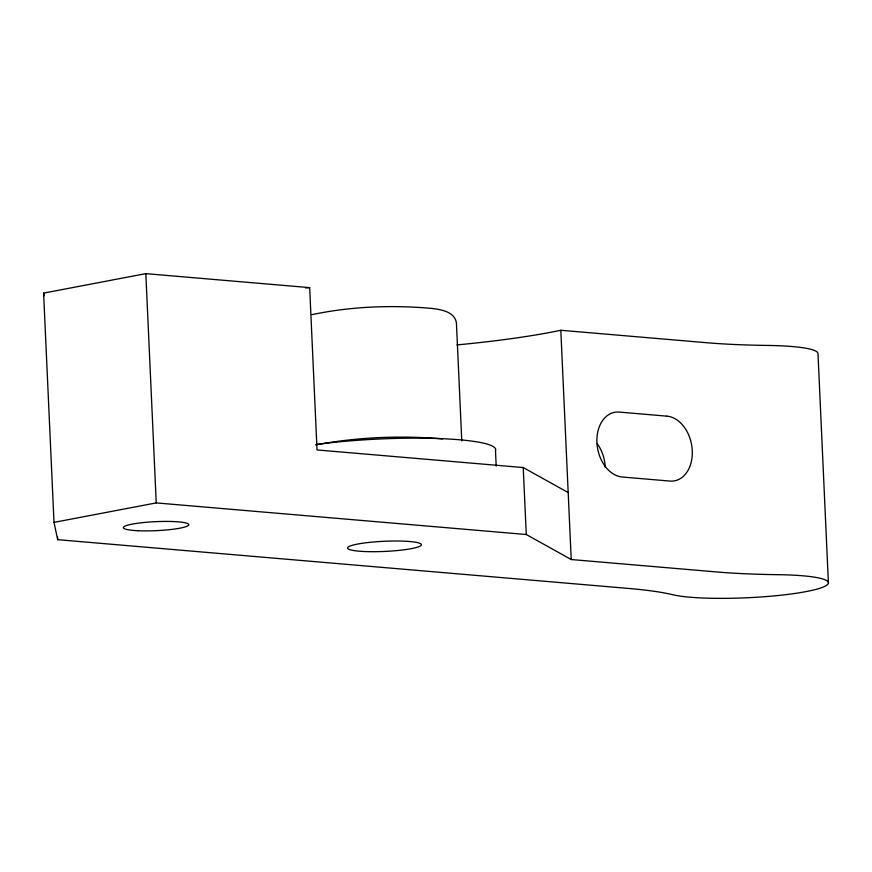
<?xml version="1.0" encoding="UTF-8"?>
<svg xmlns="http://www.w3.org/2000/svg" width="872" height="872" viewBox="0 0 872 872"><rect width="100%" height="100%" fill="white"/><g stroke="black" fill="none" stroke-linecap="round" stroke-linejoin="round"><path stroke-width="1.31" d="M312.023 314.628C351.383 306.366 392.237 304.829 432.25 308.47C441.494 309.647 455.097 311.871 456.438 323.261L461.779 440.905M315.61 444.894C357.313 437.123 400.226 435.27 442.486 438.878M54.01 522.372L156.241 502.904L526.274 534.514L571.225 559.53L716.217 571.912A205.029 28.177 -2.6 0 0 777.988 574.681A82.012 11.271 -2.6 0 1 806.055 591.598A82.012 11.271 -2.6 0 1 672.792 594.726A205.04 28.177 -2.6 0 0 629.192 588.491L57.683 539.67L54.01 522.372L43.6 293.112L145.831 273.645L309.669 287.64L317.037 449.941L523.233 467.555L568.184 492.582M456.939 344.92A243.626 33.485 -2.6 0 0 560.816 330.27L705.808 342.652A205.029 28.177 -2.6 0 0 767.578 345.432A82.012 11.271 -2.6 0 1 817.991 353.596L828.4 582.856M43.6 293.112L44.167 295.772M560.816 330.27L571.225 559.53M523.233 467.555L526.274 534.514M496.19 466.149L495.492 450.65A115.464 15.87 -2.6 0 0 437.722 438.518A115.464 15.87 -2.6 0 0 316.373 444.48M145.831 273.645L156.241 502.904M57.552 536.956L57.683 539.67M305.582 287.978A243.626 33.485 -2.6 0 1 309.669 287.64M597.222 443.685A32.809 23.49 79.2 0 1 605.244 467.228M666.96 416.162L619.294 412.085A32.809 23.49 79.2 0 0 596.928 442.507A32.809 23.49 79.2 0 0 622.237 477.006L669.903 481.082A32.809 23.49 79.2 0 0 692.27 450.661A32.809 23.49 79.2 0 0 666.96 416.162M138.027 530.721A32.809 4.513 -2.6 0 0 188.755 524.955A32.809 4.513 -2.6 0 0 141.34 522.775A32.809 4.513 -2.6 0 0 138.027 530.721M364.191 551.507A36.962 5.079 -2.6 0 0 421.35 545A36.962 5.079 -2.6 0 0 367.919 542.548A36.962 5.079 -2.6 0 0 364.191 551.507"/></g></svg>
